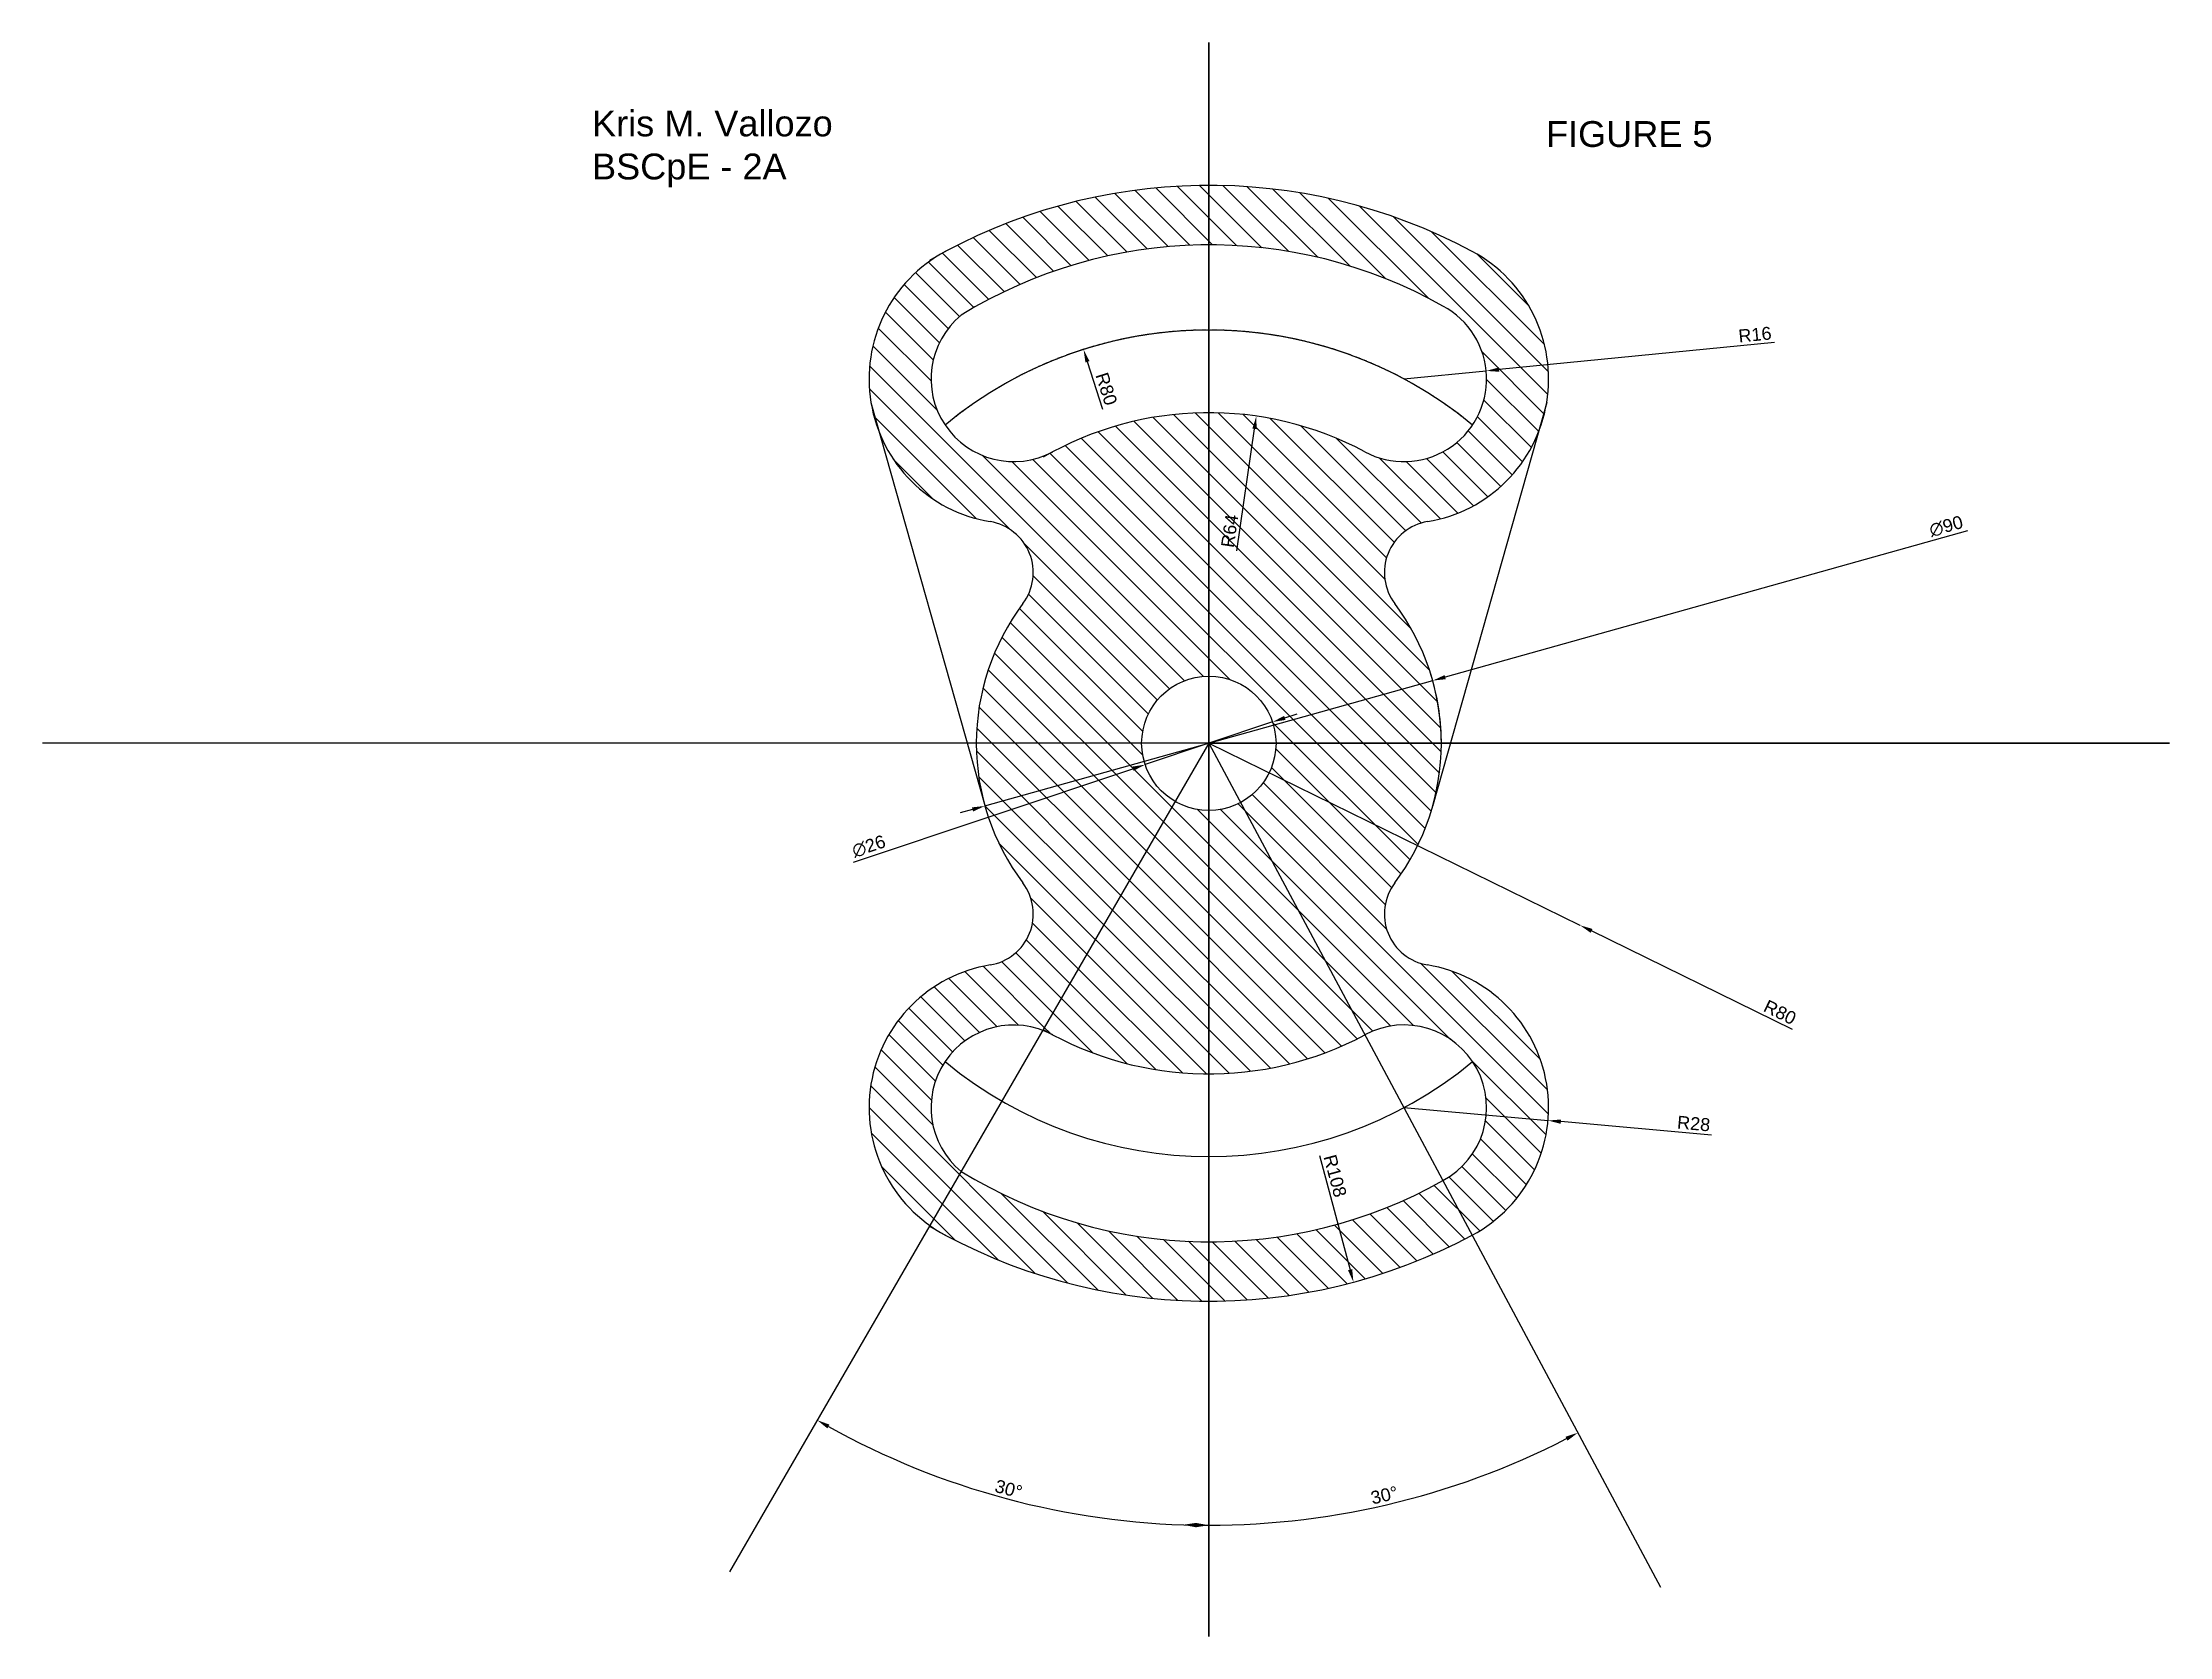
# Model space of a CAD drawing. Header units: inches. Extents: x 167 to 578, y 114 to 423.
import ezdxf

# ---------------------------------------------------------------- set-up
doc = ezdxf.new("R2010")
doc.units = ezdxf.units.IN
doc.header["$MEASUREMENT"] = 0
doc.linetypes.add('ACAD_ISO08W100', pattern=[36, 24, -3, 6, -3])
doc.styles.get("Standard").update_dxf_attribs({"font": 'arial.ttf'})
doc.dimstyles.new('ISO-25', dxfattribs={"dimtxt": 2.5, "dimasz": 2.5, "dimexe": 1.25, "dimexo": 0.625, "dimtad": 1, "dimtxsty": 'Standard', "dimcen": 2.5, "dimclrd": 254, "dimclre": 254, "dimclrt": 254, "dimadec": 0, "dimazin": 0, "dimtfac": 1, "dimtmove": 0, "dimatfit": 3, "dimfxl": 1, "dimarcsym": 0})

# ---------------------------------------------------------------- blocks, each defined once
blk = doc.blocks.new('*D16')
at = {"color": 254, "lineweight": -2, "ltscale": 1e-06, "transparency": 16777216}
blk.add_arc((392.35, 287.07), 151.36, 240.8962, 269.0537, dxfattribs=at)
at = {"color": 254, "ltscale": 1e-06, "transparency": 16777216}
for points in [[(318.53, 154.46), (318.94, 155.18), (316.56, 156.05)], [(389.86, 136.15), (389.85, 135.31), (392.35, 135.71)]]:
    blk.add_solid(points, dxfattribs=at)
at = {"layer": 'Defpoints', "color": 0, "ltscale": 1e-06, "transparency": 16777216}
for p in [(392.35, 287.07), (392.35, 287.07), (340.5, 144.87), (299.58, 126.71), (392.35, 114.17)]:
    blk.add_point(p, dxfattribs=at)
at = {"color": 254, "ltscale": 1e-06, "transparency": 16777216, "insert": (353.61, 142.72), "char_height": 2.5, "attachment_point": 5, "rotation": 344.9749}
blk.add_mtext('30°', dxfattribs=at)
blk = doc.blocks.new('*D17')
at = {"color": 254, "lineweight": -2, "ltscale": 1e-06, "transparency": 16777216}
blk.add_arc((392.35, 287.07), 151.36, 269.0562, 297.2137, dxfattribs=at)
at = {"color": 254, "ltscale": 1e-06, "transparency": 16777216}
for points in [[(461.38, 152.83), (461.77, 152.09), (463.79, 153.62)], [(389.85, 135.31), (389.87, 136.15), (387.36, 135.79)]]:
    blk.add_solid(points, dxfattribs=at)
at = {"layer": 'Defpoints', "color": 0, "ltscale": 1e-06, "transparency": 16777216}
for p in [(392.35, 287.07), (392.35, 287.07), (413.75, 137.23), (479.79, 123.73), (386.65, 114.27)]:
    blk.add_point(p, dxfattribs=at)
at = {"color": 254, "ltscale": 1e-06, "transparency": 16777216, "insert": (426.32, 141.52), "char_height": 2.5, "attachment_point": 5, "rotation": 13.135}
blk.add_mtext('30°', dxfattribs=at)
blk = doc.blocks.new('*D12')
at = {"color": 254, "lineweight": -2, "ltscale": 1e-06, "transparency": 16777216}
for p, q in [((392.35, 287.07), (464.18, 251.85)), ((505.28, 231.7), (466.43, 250.75))]:
    blk.add_line(p, q, dxfattribs=at)
at = {"color": 254, "ltscale": 1e-06, "transparency": 16777216}
blk.add_solid([(466.61, 251.13), (466.25, 250.38), (464.18, 251.85)], dxfattribs=at)
at = {"layer": 'Defpoints', "color": 0, "ltscale": 1e-06, "transparency": 16777216}
for p in [(392.35, 287.07), (464.18, 251.85)]:
    blk.add_point(p, dxfattribs=at)
at = {"color": 254, "ltscale": 1e-06, "transparency": 16777216, "insert": (502.88, 235), "char_height": 2.5, "attachment_point": 5, "rotation": 333.8814}
blk.add_mtext('R80', dxfattribs=at)
blk = doc.blocks.new('*D18')
at = {"color": 254, "lineweight": -2, "ltscale": 1e-06, "transparency": 16777216}
for p, q in [((539.2, 328.19), (438.09, 299.88)), ((349.02, 274.94), (435.69, 299.21)), ((346.61, 274.26), (344.21, 273.59))]:
    blk.add_line(p, q, dxfattribs=at)
blk.add_arc((392.35, 287.07), 45, 0.7958, 17.2359, dxfattribs=at)
at = {"color": 254, "ltscale": 1e-06, "transparency": 16777216}
for points in [[(437.98, 300.28), (438.21, 299.48), (435.69, 299.21)], [(346.5, 274.66), (346.73, 273.86), (349.02, 274.94)]]:
    blk.add_solid(points, dxfattribs=at)
at = {"layer": 'Defpoints', "color": 0, "ltscale": 1e-06, "transparency": 16777216}
for p in [(435.69, 299.21), (349.02, 274.94)]:
    blk.add_point(p, dxfattribs=at)
at = {"color": 254, "ltscale": 1e-06, "transparency": 16777216, "insert": (535.04, 329.07), "char_height": 2.5, "attachment_point": 5, "rotation": 15.6444}
blk.add_mtext('∅90', dxfattribs=at)
blk = doc.blocks.new('*D19')
at = {"color": 254, "lineweight": -2, "ltscale": 1e-06, "transparency": 16777216}
for p, q in [((501.82, 364.64), (448.52, 359.41)), ((430.11, 357.6), (446.03, 359.16))]:
    blk.add_line(p, q, dxfattribs=at)
at = {"color": 254, "ltscale": 1e-06, "transparency": 16777216}
blk.add_solid([(448.48, 359.82), (448.56, 358.99), (446.03, 359.16)], dxfattribs=at)
at = {"layer": 'Defpoints', "color": 0, "ltscale": 1e-06, "transparency": 16777216}
for p in [(446.03, 359.16), (430.11, 357.6)]:
    blk.add_point(p, dxfattribs=at)
at = {"color": 254, "ltscale": 1e-06, "transparency": 16777216, "insert": (498.04, 366.18), "char_height": 2.5, "attachment_point": 5, "rotation": 5.6038}
blk.add_mtext('R16', dxfattribs=at)
blk = doc.blocks.new('*D20')
at = {"color": 254, "lineweight": -2, "ltscale": 1e-06, "transparency": 16777216}
for p, q in [((430.11, 216.54), (458, 214.05)), ((489.62, 211.23), (460.49, 213.83))]:
    blk.add_line(p, q, dxfattribs=at)
at = {"color": 254, "ltscale": 1e-06, "transparency": 16777216}
blk.add_solid([(460.52, 214.24), (460.45, 213.41), (458, 214.05)], dxfattribs=at)
at = {"layer": 'Defpoints', "color": 0, "ltscale": 1e-06, "transparency": 16777216}
for p in [(430.11, 216.54), (458, 214.05)]:
    blk.add_point(p, dxfattribs=at)
at = {"color": 254, "ltscale": 1e-06, "transparency": 16777216, "insert": (486.19, 213.45), "char_height": 2.5, "attachment_point": 5, "rotation": 354.9022}
blk.add_mtext('R28', dxfattribs=at)
blk = doc.blocks.new('*D21')
at = {"color": 254, "lineweight": -2, "ltscale": 1e-06, "transparency": 16777216}
blk.add_line((413.77, 207.27), (419.69, 185.17), dxfattribs=at)
at = {"color": 254, "ltscale": 1e-06, "transparency": 16777216}
blk.add_solid([(420.1, 185.28), (419.29, 185.07), (420.34, 182.76)], dxfattribs=at)
at = {"layer": 'Defpoints', "color": 0, "ltscale": 1e-06, "transparency": 16777216}
for p in [(392.35, 287.07), (420.34, 182.76)]:
    blk.add_point(p, dxfattribs=at)
at = {"color": 254, "ltscale": 1e-06, "transparency": 16777216, "insert": (416.79, 203.33), "char_height": 2.5, "attachment_point": 5, "rotation": 285.0195}
blk.add_mtext('R108', dxfattribs=at)
blk = doc.blocks.new('*D13')
at = {"color": 254, "lineweight": -2, "ltscale": 1e-06, "transparency": 16777216}
for p, q in [((407.05, 291.99), (409.42, 292.78)), ((404.68, 291.2), (380.03, 282.94)), ((323.6, 264.06), (377.65, 282.15))]:
    blk.add_line(p, q, dxfattribs=at)
at = {"color": 254, "ltscale": 1e-06, "transparency": 16777216}
for points in [[(406.92, 292.38), (407.18, 291.59), (404.68, 291.2)], [(377.52, 282.55), (377.79, 281.76), (380.03, 282.94)]]:
    blk.add_solid(points, dxfattribs=at)
at = {"layer": 'Defpoints', "color": 0, "ltscale": 1e-06, "transparency": 16777216}
for p in [(404.68, 291.2), (380.03, 282.94)]:
    blk.add_point(p, dxfattribs=at)
at = {"color": 254, "ltscale": 1e-06, "transparency": 16777216, "insert": (326.55, 267.13), "char_height": 2.5, "attachment_point": 5, "rotation": 18.5048}
blk.add_mtext('∅26', dxfattribs=at)
blk = doc.blocks.new('*D14')
at = {"color": 254, "lineweight": -2, "ltscale": 1e-06, "transparency": 16777216}
blk.add_line((397.76, 324.33), (401.19, 347.93), dxfattribs=at)
at = {"color": 254, "ltscale": 1e-06, "transparency": 16777216}
blk.add_solid([(400.78, 347.99), (401.6, 347.87), (401.55, 350.41)], dxfattribs=at)
at = {"layer": 'Defpoints', "color": 0, "ltscale": 1e-06, "transparency": 16777216}
for p in [(401.55, 350.41), (392.35, 287.07)]:
    blk.add_point(p, dxfattribs=at)
at = {"color": 254, "ltscale": 1e-06, "transparency": 16777216, "insert": (396.4, 328.17), "char_height": 2.5, "attachment_point": 5, "rotation": 81.7383}
blk.add_mtext('R64', dxfattribs=at)
blk = doc.blocks.new('*D15')
at = {"color": 254, "lineweight": -2, "ltscale": 1e-06, "transparency": 16777216}
blk.add_line((371.81, 351.67), (368.86, 360.92), dxfattribs=at)
at = {"color": 254, "ltscale": 1e-06, "transparency": 16777216}
blk.add_solid([(369.26, 361.05), (368.47, 360.8), (368.11, 363.31)], dxfattribs=at)
at = {"layer": 'Defpoints', "color": 0, "ltscale": 1e-06, "transparency": 16777216}
for p in [(368.11, 363.31), (392.35, 287.07)]:
    blk.add_point(p, dxfattribs=at)
at = {"color": 254, "ltscale": 1e-06, "transparency": 16777216, "insert": (372.53, 355.68), "char_height": 2.5, "attachment_point": 5, "rotation": 287.6437}
blk.add_mtext('R80', dxfattribs=at)

msp = doc.modelspace()

# ---------------------------------------------------------------- hatches: boundary and pattern name
at = {"ltscale": 1e-06}
h = msp.add_hatch(dxfattribs=at)
h.set_pattern_fill('ANSI31', color=256, angle=90)
h.set_pattern_definition([(135, (-3558.5226, -1124.828), (-2.245064, -2.245064), [])])
h.paths.add_polyline_path([(392.354, 351.07, 0.1234933), (362.15, 343.495, -0.9052967), (344.412, 369.939, -0.1383244), (392.354, 383.563), (392.354, 395.07, 0.1234933), (341.385, 382.286, 0.7161213), (350.02, 329.978, -0.5629754), (356.379, 314.105, 0.1625232), (347.354, 287.07), (379.354, 287.07, -0.4142136), (392.354, 300.07)])
h.paths.add_polyline_path([(434.687, 329.978, 0.7161213), (443.323, 382.286, 0.1234933), (392.354, 395.07), (392.354, 383.563, -0.1296807), (437.659, 371.707, -1), (422.557, 343.495, 0.1234933), (392.354, 351.07), (392.354, 300.07, -0.4142136), (405.354, 287.07), (437.354, 287.07, 0.1625232), (428.328, 314.105, -0.5629754)])
h.paths.add_polyline_path([(385.844, 275.817, -0.2677149), (379.354, 287.07), (347.354, 287.07, 0.1625232), (356.379, 260.036, -0.5629754), (350.02, 244.163, 0.6690096), (338.356, 193.732), (344.412, 204.201, -0.8466802), (360.217, 231.521)])
h.paths.add_polyline_path([(392.354, 274.07, -0.1318749), (385.844, 275.817), (360.305, 231.672, 0.1318749), (392.354, 223.07)])
h.paths.add_polyline_path([(398.489, 275.609, -0.1234933), (392.354, 274.07), (392.354, 223.07, 0.1234933), (422.557, 230.646)])
h.paths.add_polyline_path([(434.687, 244.163, -0.5629754), (428.328, 260.036, 0.1625232), (437.354, 287.07), (405.354, 287.07, -0.2765728), (398.489, 275.609), (422.557, 230.646, -1), (437.659, 202.433), (443.323, 191.854, 0.7161214)])
h.paths.add_polyline_path([(443.323, 191.854), (437.659, 202.433, -0.1296807), (392.354, 190.577), (392.354, 179.07, 0.1234933)])
h.paths.add_polyline_path([(392.354, 190.577, -0.1383244), (344.412, 204.201), (338.356, 193.732, 0.0318517), (341.385, 191.854, 0.1234933), (392.354, 179.07)])

# ---------------------------------------------------------------- linework, layer by layer
for p, q in [((392.354, 287.07), (392.354, 422.723)), ((326.973, 353.04), (349.046, 274.845)), ((457.734, 353.04), (435.661, 274.845)), ((392.354, 287.07), (578.257, 287.07))]:
    msp.add_line(p, q, dxfattribs=at)
at = {"color": 8, "ltscale": 1e-06}
for p, q in [((392.354, 422.723), (392.354, 114.173)), ((578.257, 287.07), (166.652, 287.07)), ((392.354, 287.07), (299.581, 126.707)), ((392.354, 114.173), (392.354, 287.07)), ((392.354, 287.07), (479.787, 123.734))]:
    msp.add_line(p, q, dxfattribs=at)
at = {"ltscale": 1e-06}
msp.add_circle((392.354, 287.07), 13, dxfattribs=at)
for centre, radius, start, end in [((392.354, 287.07), 108, 61.83999, 120.05011), ((392.535, 291.763), 91.8, 60.5573, 121.61471), ((354.599, 357.601), 28, 118.16002, 260.58905), ((430.108, 357.601), 28, 279.41095, 61.83998), ((430.108, 357.601), 16, 241.83999, 61.83999), ((354.599, 357.601), 16, 129.54225, 298.16001), ((392.354, 287.07), 80, 50.36165, 129.63835), ((392.354, 287.07), 64, 61.83999, 120.05011), ((348.385, 320.112), 10, 323.07528, 80.58905), ((436.322, 320.112), 10, 99.41095, 216.92472), ((392.354, 287.07), 45, 143.07528, 180), ((392.354, 287.07), 45, 0, 36.92472), ((392.354, 287.07), 45, 180, 216.92472), ((392.354, 287.07), 45, 323.07528, 0), ((348.385, 254.028), 10, 279.41095, 36.92472), ((436.322, 254.028), 10, 143.07528, 260.58905), ((354.599, 216.539), 28, 99.41095, 241.83998), ((430.108, 216.539), 28, 298.16002, 80.58905), ((354.599, 216.539), 16, 61.83999, 230.45775), ((392.354, 287.07), 64, 239.94989, 298.16001), ((430.108, 216.539), 16, 298.16001, 118.16001), ((392.354, 287.07), 80, 230.36165, 309.63835), ((392.535, 282.378), 91.8, 238.38529, 299.4427), ((392.354, 287.07), 108, 239.94989, 298.16001)]:
    msp.add_arc(centre, radius, start, end, dxfattribs=at)
at = {"color": 8, "linetype": 'ACAD_ISO08W100', "ltscale": 1e-06}
msp.add_arc((392.354, 287.07), 80, 50.36165, 129.63835, dxfattribs=at)

# ---------------------------------------------------------------- texts
at = {"ltscale": 1e-05, "char_height": 5, "attachment_point": 1}
for s, width, heights, insert in [('Kris M. Vallozo\\PBSCpE - 2A', 80.50623, [0], (272.992, 409.564)), ('\\pxqc,t18;FIGURE 5', 61.15376, [5.171], (443.14, 407.51))]:
    msp.add_mtext_dynamic_manual_height_columns(s, width=width, gutter_width=12.5, heights=heights, dxfattribs=dict(at, insert=insert))

# ---------------------------------------------------------------- dimensions: what is measured, and where the dimension line sits
at = {"ltscale": 1e-06}
for center, mpoint, picture, middle in [((430.108, 357.601), (446.032, 359.163), '*D19', (498.224, 364.284)), ((392.354, 287.07), (368.106, 363.307), '*D15', (370.715, 355.104)), ((392.354, 287.07), (401.55, 350.406), '*D14', (398.281, 327.895)), ((392.354, 287.07), (420.342, 182.76), '*D21', (414.954, 202.841)), ((430.108, 216.539), (457.998, 214.051), '*D20', (486.021, 211.552))]:
    dim = msp.add_radius_dim(center=center, mpoint=mpoint, dimstyle='ISO-25', dxfattribs=at)
    dim.commit()
    dim.dimension.update_dxf_attribs({"geometry": picture, "text_midpoint": middle, "dimtype": 164})
at = {"color": 8, "ltscale": 1e-06}
dim = msp.add_diameter_dim_2p(p1=(349.021, 274.935), p2=(435.686, 299.205), dimstyle='ISO-25', dxfattribs=at)
dim.commit()
dim.dimension.update_dxf_attribs({"geometry": '*D18', "text_midpoint": (535.569, 327.176), "dimtype": 163})
at = {"ltscale": 1e-06}
dim = msp.add_diameter_dim_2p(p1=(404.681, 291.196), p2=(380.026, 282.944), dimstyle='ISO-25', dxfattribs=at)
dim.commit()
dim.dimension.update_dxf_attribs({"geometry": '*D13', "text_midpoint": (327.179, 265.257), "dimtype": 163})
at = {"color": 8, "ltscale": 1e-06}
for base, line1, line2, picture, middle in [((340.502, 144.867), ((392.354, 114.173), (392.354, 287.07)), ((392.354, 287.07), (299.581, 126.707)), '*D16', (353.607, 142.72)), ((413.75, 137.228), ((386.651, 114.267), (392.354, 287.07)), ((392.354, 287.07), (479.787, 123.734)), '*D17', (426.318, 141.521))]:
    dim = msp.add_angular_dim_2l(base=base, line1=line1, line2=line2, dimstyle='ISO-25', dxfattribs=at)
    dim.commit()
    dim.dimension.update_dxf_attribs({"geometry": picture, "text_midpoint": middle})
dim = msp.add_radius_dim(center=(392.354, 287.07), mpoint=(464.184, 251.852), dimstyle='ISO-25', dxfattribs=at)
dim.commit()
dim.dimension.update_dxf_attribs({"geometry": '*D12', "text_midpoint": (502.041, 233.29), "dimtype": 164})

doc.saveas('drawing.dxf')
